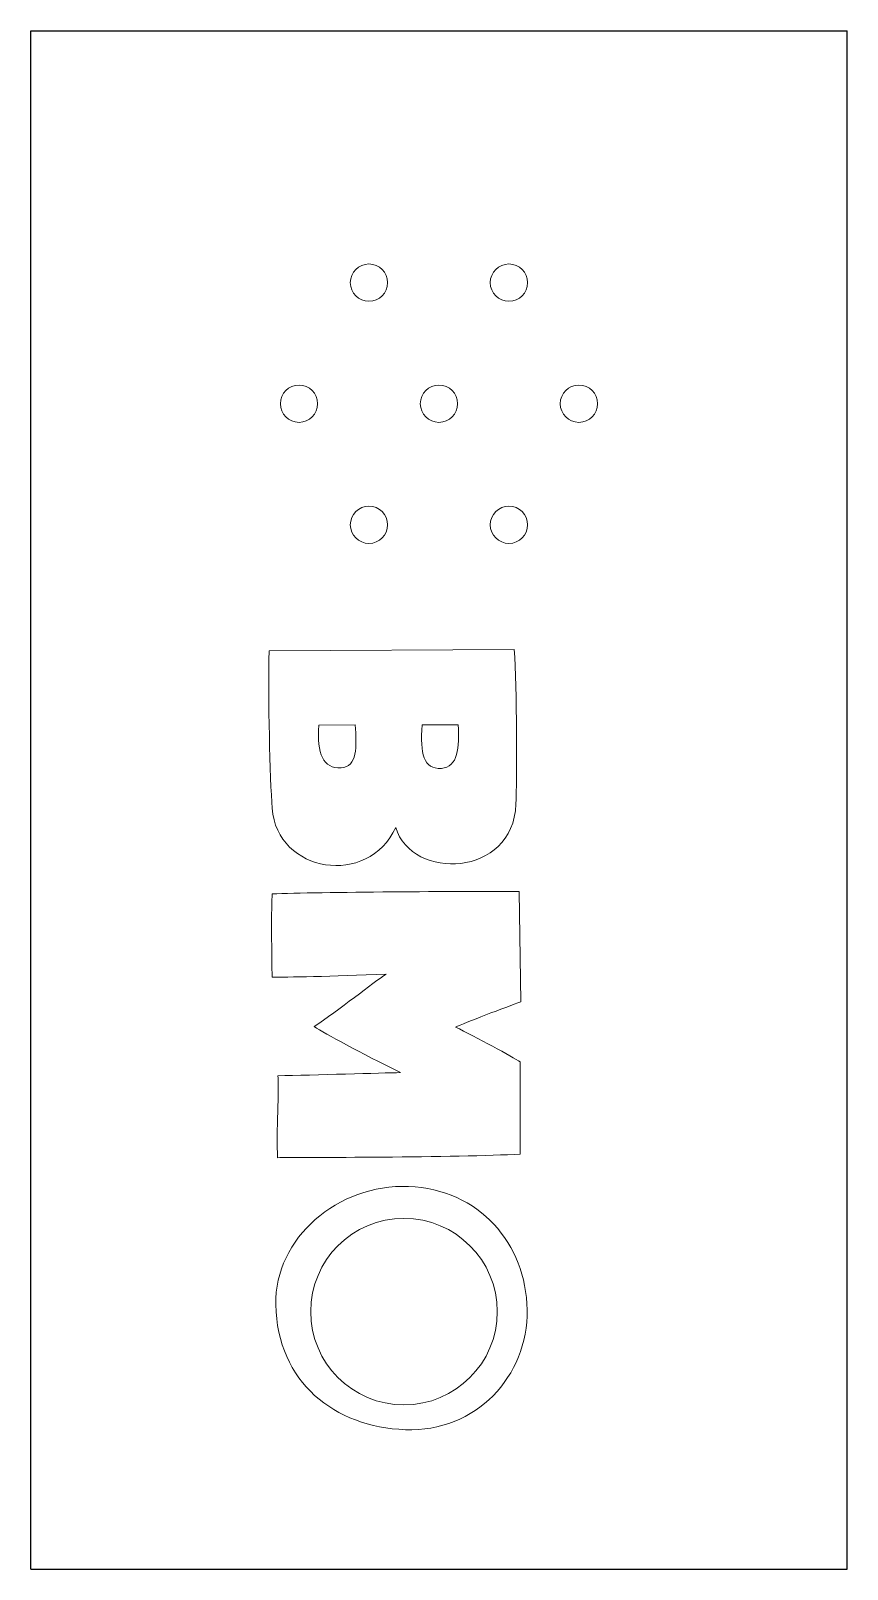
# Model space of a CAD drawing. Header units: millimetres. Extents: x 161 to 231, y 200 to 332.
import ezdxf

# ---------------------------------------------------------------- set-up
doc = ezdxf.new("R2010")
doc.units = ezdxf.units.MM

msp = doc.modelspace()

# ---------------------------------------------------------------- linework, layer by layer
at = {"color": 7, "linetype": 'Continuous'}
for p, q in [((161.42, 200.22), (161.42, 332.22)), ((161.42, 332.22), (231.42, 332.22)), ((231.42, 200.22), (231.42, 332.22)), ((161.42, 200.22), (231.42, 200.22))]:
    msp.add_line(p, q, dxfattribs=at)
at = {"color": 7, "linetype": 'Continuous', "lineweight": 15}
for p, q in [((161.42, 332.22), (161.42, 200.22)), ((231.42, 332.22), (161.42, 332.22)), ((231.42, 200.22), (231.42, 332.22)), ((202.88, 279.13), (181.86, 279.01)), ((189.24, 272.67), (186.12, 272.64)), ((198.07, 272.66), (194.97, 272.66)), ((203.43, 248.91), (203.29, 258.36)), ((161.42, 200.22), (231.42, 200.22))]:
    msp.add_line(p, q, dxfattribs=at)
for centre, radius in [((190.42, 310.61), 1.6), ((202.42, 310.61), 1.6), ((184.42, 300.22), 1.6), ((196.42, 300.22), 1.6), ((208.42, 300.22), 1.6), ((190.42, 289.83), 1.6), ((202.42, 289.83), 1.6), ((193.42, 222.32), 8)]:
    msp.add_circle(centre, radius, dxfattribs=at)
for points in [[(181.86, 279.01), (181.74, 275.1), (181.94, 268.01), (182.12, 265.52)], [(203.02, 265.85), (203.1, 267.89), (203.1, 275.9), (202.88, 279.13)], [(186.12, 272.64), (185.95, 270.17), (186.47, 268.9), (188.03, 268.98)], [(188.03, 268.98), (189.43, 269.06), (189.37, 270.79), (189.24, 272.67)], [(194.97, 272.66), (194.8, 270.18), (195.08, 268.85), (196.63, 268.93)], [(196.63, 268.93), (198.04, 269.01), (198.2, 270.78), (198.07, 272.66)], [(182.12, 265.52), (182.52, 259.93), (190.39, 258.72), (192.71, 263.86)], [(192.71, 263.86), (194.09, 259.28), (202.78, 259.56), (203.02, 265.85)], [(182.13, 258.16), (182.02, 257.27), (182.09, 252.55), (182.11, 251.01)], [(203.29, 258.36), (198.51, 258.4), (186.04, 258.32), (182.13, 258.16)], [(182.11, 251.01), (183.22, 251.02), (187.25, 251.08), (191.89, 251.27)], [(191.89, 251.27), (190.8, 250.59), (187.78, 248.13), (185.72, 246.78)], [(197.83, 246.74), (198.56, 247.08), (202.21, 248.45), (203.43, 248.91)], [(185.72, 246.78), (186.71, 246.14), (189.67, 244.53), (193.12, 242.83)], [(203.38, 243.75), (202.76, 244.17), (199.55, 245.89), (197.83, 246.74)], [(203.37, 235.84), (203.36, 236.93), (203.42, 240.89), (203.38, 243.75)], [(182.61, 242.56), (182.74, 241.57), (182.44, 237.61), (182.59, 235.53)], [(193.12, 242.83), (191.53, 242.8), (185.66, 242.61), (182.61, 242.56)], [(182.59, 235.53), (184.06, 235.55), (198.24, 235.54), (203.37, 235.84)], [(193.81, 233.06), (187.76, 233.29), (182.31, 228.62), (182.43, 222.93)], [(182.43, 222.93), (182.56, 216.24), (187.48, 212.42), (193.54, 212.19)]]:
    msp.add_open_spline(points, degree=3, dxfattribs=at)
msp.add_open_spline([(193.54, 212.19), (199.59, 211.96), (204.06, 216.78), (203.98, 222.47), (203.89, 228.16), (199.86, 232.83), (193.81, 233.06)], degree=3, knots=[2, 2, 2, 2, 3, 3, 3, 4, 4, 4, 4], dxfattribs=at)

doc.saveas('drawing.dxf')
